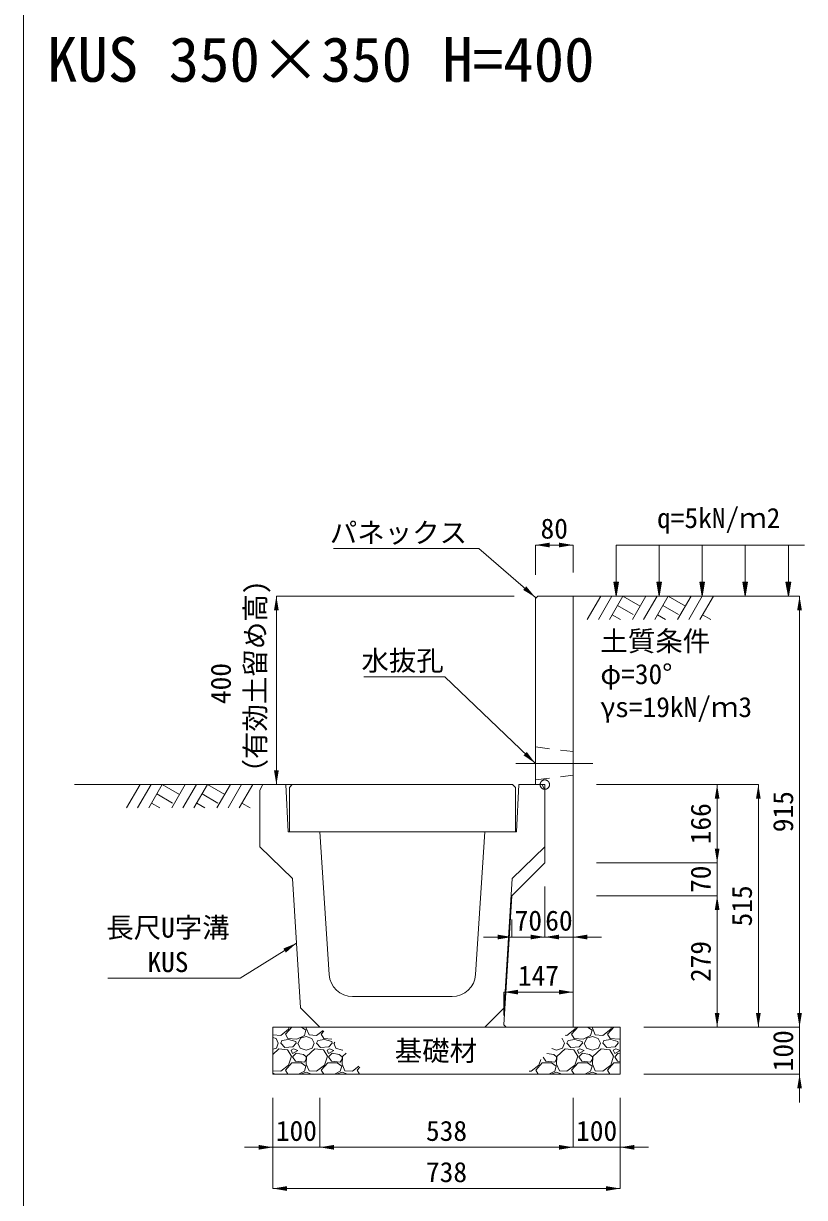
# Model space of a CAD drawing. Units: millimetres at full size, sheet at 1:40. Extents: x 206103 to 244503, y 883348 to 903496.
# Drawn here: x 209303 to 210962, y 893729 to 896221 of the extents above; entities that cross this region are included whole.
import ezdxf
from ezdxf.enums import TextEntityAlignment as Align

# ---------------------------------------------------------------- set-up
doc = ezdxf.new("R2010")
doc.units = ezdxf.units.MM
doc.header["$LTSCALE"] = 40
doc.header["$PDMODE"] = 32
doc.header["$PDSIZE"] = 20
doc.linetypes.add('USER1', pattern=[28.575, 19.05, -3.175, 3.175, -3.175])
doc.linetypes.add('USER2', pattern=[1.35, 0.75, -0.6])
for name, color, linetype, lineweight in [('0_2', 7, 'Continuous', 20), ('パネックスKUS', 2, 'Continuous', 20), ('図枠', 5, 'Continuous', 13), ('基礎材', 7, 'Continuous', 15), ('寸法線', 7, 'Continuous', 13), ('引出線', 4, 'Continuous', 13), ('本体', 2, 'Continuous', 13), ('補助線', 8, 'USER1', 13), ('ﾊｯﾁﾝｸﾞ', 7, 'Continuous', 5)]:
    doc.layers.add(name, color=color, linetype=linetype, lineweight=lineweight)
doc.layers.add('文字', color=7, linetype='Continuous')
doc.styles.add('ＭＳ ゴシック', font='')
doc.styles.get('ＭＳ ゴシック').set_extended_font_data('MS Gothic')

# ---------------------------------------------------------------- blocks, each defined once
blk = doc.blocks.new('filled_arrow')
at = {"color": 0, "linetype": 'Continuous', "lineweight": -2}
blk.add_solid([(7.5, 1.25), (0, 0), (7.5, -1.25)], dxfattribs=at)

msp = doc.modelspace()

# ---------------------------------------------------------------- hatches: boundary and pattern name
at = {"layer": '寸法線'}
for points in [[(210566.62, 895035.37), (210561.62, 895005.37), (210556.62, 895035.37)], [(210658.03, 895035.37), (210653.03, 895005.37), (210648.03, 895035.37)], [(210749.44, 895035.37), (210744.44, 895005.37), (210739.44, 895035.37)], [(210840.86, 895035.37), (210835.86, 895005.37), (210830.86, 895035.37)], [(210932.27, 895035.37), (210927.27, 895005.37), (210922.27, 895035.37)]]:
    msp.add_hatch(color=256, dxfattribs=at).paths.add_polyline_path(points)

# ---------------------------------------------------------------- linework, layer by layer
at = {"layer": '0_2'}
for p, q in [((210470.21, 895005.37), (210870.21, 895005.37)), ((209811.21, 894605.37), (209411.21, 894605.37))]:
    msp.add_line(p, q, dxfattribs=at)
at = {"layer": 'パネックスKUS'}
for p, q in [((210395.21, 895005.37), (210390.21, 895000.37)), ((210470.21, 895005.37), (210395.21, 895005.37)), ((210470.21, 894090.37), (210470.21, 895005.37)), ((210390.21, 895000.37), (210390.21, 894605.37)), ((210390.21, 894605.37), (210410.21, 894605.37)), ((210410.21, 894605.37), (210410.21, 894439.37)), ((210410.21, 894439.37), (210340.21, 894369.37)), ((210340.21, 894369.37), (210323.51, 894095.36)), ((210328.21, 894090.37), (210323.51, 894095.36)), ((210328.21, 894090.37), (210470.21, 894090.37))]:
    msp.add_line(p, q, dxfattribs=at)
at = {"layer": 'パネックスKUS', "linetype": 'USER2', "lineweight": 9}
for p, q in [((210390.21, 894685.37), (210470.21, 894675.37)), ((210390.21, 894615.37), (210470.21, 894625.37))]:
    msp.add_line(p, q, dxfattribs=at)
at = {"layer": '図枠'}
msp.add_line((209303.21, 903148.33), (209303.21, 883448.33), dxfattribs=at)
at = {"layer": '基礎材'}
for p, q in [((209832.71, 894090.37), (210570.23, 894090.37)), ((209832.71, 894090.37), (209832.71, 893990.37)), ((210570.23, 894090.37), (210570.23, 893990.37)), ((209832.71, 893990.37), (210570.23, 893990.37))]:
    msp.add_line(p, q, dxfattribs=at)
at = {"layer": '寸法線'}
for p, q in [((210390.21, 895113.92), (210470.21, 895113.92)), ((210390.21, 895050.37), (210390.21, 895113.92)), ((210470.21, 895055.37), (210470.21, 895113.92)), ((209840.21, 894605.37), (209840.21, 895005.37)), ((210345.21, 895005.37), (209840.21, 895005.37)), ((210520.21, 895005.37), (210951.05, 895005.37)), ((210951.05, 894090.37), (210951.05, 895005.37)), ((210340.21, 894605.37), (209840.21, 894605.37)), ((210520.21, 894605.37), (210863.55, 894605.37)), ((210520.21, 894605.37), (210776.05, 894605.37)), ((210776.05, 894605.37), (210776.05, 894439.37)), ((210863.55, 894605.37), (210863.55, 894090.37)), ((210776.05, 894499.37), (210776.05, 894309.37)), ((210520.21, 894439.37), (210776.05, 894439.37)), ((210520.21, 894439.37), (210776.05, 894439.37)), ((210410.21, 894389.37), (210410.21, 894281.78)), ((210410.21, 894389.37), (210410.21, 894281.78)), ((210470.21, 894389.37), (210470.21, 894281.78)), ((210520.21, 894369.37), (210776.05, 894369.37)), ((210520.21, 894369.37), (210776.05, 894369.37)), ((210776.05, 894369.37), (210776.05, 894090.37)), ((210340.21, 894319.37), (210340.21, 894281.78)), ((210470.21, 894281.78), (210280.21, 894281.78)), ((210350.21, 894281.78), (210530.21, 894281.78)), ((210323.21, 894164.89), (210470.21, 894164.89)), ((210323.21, 894115.37), (210323.21, 894164.89)), ((210470.21, 894115.37), (210470.21, 894164.89)), ((210951.05, 894150.37), (210951.05, 893930.37)), ((210620.23, 894090.37), (210951.05, 894090.37)), ((210620.23, 894090.37), (210863.55, 894090.37)), ((210620.23, 894090.37), (210776.05, 894090.37)), ((210620.23, 894090.37), (210951.05, 894090.37)), ((210620.23, 893990.37), (210951.05, 893990.37)), ((209832.71, 893940.37), (209832.71, 893835.43)), ((209832.71, 893940.37), (209832.71, 893747.93)), ((209932.71, 893940.37), (209932.71, 893835.43)), ((209932.71, 893940.37), (209932.71, 893835.43)), ((210470.23, 893940.37), (210470.23, 893835.43)), ((210470.23, 893940.37), (210470.23, 893835.43)), ((210570.23, 893940.37), (210570.23, 893835.43)), ((210570.23, 893940.37), (210570.23, 893747.93)), ((209772.71, 893835.43), (209992.71, 893835.43)), ((209932.71, 893835.43), (210470.23, 893835.43)), ((210410.23, 893835.43), (210630.23, 893835.43)), ((210570.23, 893747.93), (209832.71, 893747.93))]:
    msp.add_line(p, q, dxfattribs=at)
at = {"layer": '寸法線', "lineweight": 9}
for p, q in [((210961.62, 895113.92), (210561.62, 895113.92)), ((210561.62, 895035.37), (210561.62, 895113.92)), ((210653.03, 895035.37), (210653.03, 895113.92)), ((210744.44, 895035.37), (210744.44, 895113.92)), ((210835.86, 895035.37), (210835.86, 895113.92)), ((210927.27, 895035.37), (210927.27, 895113.92))]:
    msp.add_line(p, q, dxfattribs=at)
for points in [[(210566.62, 895035.37), (210561.62, 895005.37), (210556.62, 895035.37)], [(210658.03, 895035.37), (210653.03, 895005.37), (210648.03, 895035.37)], [(210749.44, 895035.37), (210744.44, 895005.37), (210739.44, 895035.37)], [(210840.86, 895035.37), (210835.86, 895005.37), (210830.86, 895035.37)], [(210932.27, 895035.37), (210927.27, 895005.37), (210922.27, 895035.37)]]:
    msp.add_lwpolyline(points, close=True, dxfattribs=at)
at = {"layer": '引出線'}
for points in [[(210390.21, 895002.87), (210270, 895106.33), (209961.75, 895106.33)], [(210390.21, 894650.37), (210197.75, 894833.82), (210026, 894833.82)], [(209883.2, 894268.88), (209762.99, 894194.43), (209482.15, 894194.43)]]:
    msp.add_lwpolyline(points, dxfattribs=at)
at = {"layer": '本体'}
for p, q in [((209805.21, 894593.37), (209811.21, 894605.37)), ((209805.21, 894593.37), (209805.21, 894473.37)), ((209811.21, 894605.37), (209860.21, 894605.37)), ((209860.21, 894605.37), (209865.21, 894505.37)), ((210355.21, 894605.37), (210350.21, 894505.37)), ((210355.21, 894605.37), (210404.21, 894605.37)), ((210410.21, 894593.37), (210404.21, 894605.37)), ((210410.21, 894593.37), (210410.21, 894473.37)), ((209865.21, 894505.37), (209932.71, 894505.37)), ((209932.71, 894505.37), (209952.2, 894202.16)), ((210282.71, 894505.37), (210263.21, 894202.16)), ((210282.71, 894505.37), (210350.21, 894505.37)), ((209805.21, 894473.37), (209874.71, 894406.37)), ((210410.21, 894473.37), (210340.71, 894406.37)), ((209874.71, 894406.37), (209891.69, 894131.39)), ((210340.71, 894406.37), (210323.73, 894131.39)), ((210002.1, 894155.37), (210213.32, 894155.37)), ((209932.71, 894090.37), (209891.69, 894131.39)), ((210282.71, 894090.37), (210323.73, 894131.39)), ((209932.71, 894090.37), (210282.71, 894090.37))]:
    msp.add_line(p, q, dxfattribs=at)
at = {"layer": '本体', "lineweight": 20}
msp.add_lwpolyline([(209867.71, 894505.37), (209867.71, 894599.37), (209873.71, 894605.37), (210341.71, 894605.37), (210347.71, 894599.37), (210347.71, 894505.37)], close=True, dxfattribs=at)
at = {"layer": '本体'}
for centre, start, end in [((210002.1, 894205.37), 183.67824, 270), ((210213.32, 894205.37), 270, 356.32176)]:
    msp.add_arc(centre, 50, start, end, dxfattribs=at)
at = {"layer": '補助線'}
msp.add_line((210348.35, 894650.37), (210512.06, 894650.37), dxfattribs=at)
msp.add_point((210410.21, 894605.37), dxfattribs=at)
at = {"layer": 'ﾊｯﾁﾝｸﾞ', "lineweight": 9}
for p, q in [((210528.85, 895005.36), (210500.21, 894955.74)), ((210552.48, 895005.36), (210523.83, 894955.74)), ((210576.1, 895005.36), (210547.45, 894955.74)), ((210576.1, 895005.36), (210612.67, 894984.25)), ((210624.86, 895005.36), (210596.21, 894955.74)), ((210648.48, 895005.36), (210619.83, 894955.74)), ((210672.1, 895005.36), (210643.45, 894955.74)), ((210672.1, 895005.36), (210708.67, 894984.25)), ((210720.85, 895005.36), (210692.2, 894955.74)), ((210744.48, 895005.36), (210715.83, 894955.74)), ((210768.1, 895005.36), (210739.45, 894955.74)), ((210564.68, 894985.58), (210598.09, 894966.29)), ((210660.68, 894985.58), (210694.09, 894966.29)), ((210553.26, 894965.79), (210570.67, 894955.74)), ((210649.25, 894965.79), (210666.67, 894955.74)), ((210745.25, 894965.79), (210762.67, 894955.74)), ((209550.65, 894605.37), (209522, 894555.75)), ((209574.27, 894605.37), (209545.62, 894555.75)), ((209597.89, 894605.37), (209569.24, 894555.75)), ((209586.47, 894585.59), (209619.88, 894566.3)), ((209597.89, 894605.37), (209634.46, 894584.26)), ((209646.65, 894605.37), (209618, 894555.75)), ((209670.27, 894605.37), (209641.62, 894555.75)), ((209693.89, 894605.37), (209665.24, 894555.75)), ((209682.47, 894585.59), (209715.88, 894566.3)), ((209693.89, 894605.37), (209730.46, 894584.26)), ((209742.65, 894605.37), (209714, 894555.75)), ((209766.27, 894605.37), (209737.62, 894555.75)), ((209789.89, 894605.37), (209761.24, 894555.75)), ((209575.05, 894565.8), (209592.46, 894555.75)), ((209671.05, 894565.8), (209688.46, 894555.75)), ((209767.05, 894565.8), (209784.46, 894555.75))]:
    msp.add_line(p, q, dxfattribs=at)
at = {"layer": 'ﾊｯﾁﾝｸﾞ'}
for p, q in [((209849.44, 894073.09), (209866.21, 894086.04)), ((209859.35, 894075.37), (209872.85, 894090.37)), ((209866.21, 894086.04), (209867.59, 894090.37)), ((209893.23, 894090.37), (209902.78, 894083.75)), ((209902.78, 894083.75), (209899.74, 894073.09)), ((209903.64, 894090.37), (209903.55, 894088.33)), ((209903.55, 894088.33), (209909.64, 894073.85)), ((209925.64, 894073.09), (209939.38, 894083.7)), ((210457.21, 894073.09), (210473.97, 894086.04)), ((210467.11, 894075.37), (210480.61, 894090.37)), ((210473.97, 894086.04), (210475.36, 894090.37)), ((210500.99, 894090.37), (210510.55, 894083.75)), ((210510.55, 894083.75), (210507.5, 894073.09)), ((210511.41, 894090.37), (210511.31, 894088.33)), ((210511.31, 894088.33), (210517.41, 894073.85)), ((210533.41, 894073.09), (210550.17, 894086.04)), ((210543.31, 894075.37), (210556.81, 894090.37)), ((210550.17, 894086.04), (210551.56, 894090.37)), ((209832.71, 894075.6), (209833.44, 894073.85)), ((209832.71, 894068.79), (209839.54, 894066.23)), ((209833.44, 894073.85), (209849.44, 894073.09)), ((209839.54, 894066.23), (209844.11, 894056.32)), ((209849.44, 894056.32), (209851.73, 894062.42)), ((209866.21, 894063.94), (209851.73, 894062.42)), ((209864.68, 894066.23), (209859.35, 894075.37)), ((209883.73, 894064.7), (209864.68, 894066.23)), ((209881.45, 894060.13), (209866.21, 894063.94)), ((209882.21, 894056.32), (209881.45, 894060.13)), ((209899.74, 894073.09), (209883.73, 894064.7)), ((209886.78, 894056.32), (209891.35, 894066.99)), ((209891.35, 894066.99), (209903.55, 894070.8)), ((209903.55, 894070.8), (209915.74, 894066.23)), ((209909.64, 894073.85), (209925.64, 894073.09)), ((209915.74, 894066.23), (209920.31, 894056.32)), ((209925.64, 894056.32), (209927.93, 894062.42)), ((209942.41, 894063.94), (209927.93, 894062.42)), ((209935.55, 894075.37), (209941.31, 894081.77)), ((209940.88, 894066.23), (209935.55, 894075.37)), ((209958.24, 894064.84), (209940.88, 894066.23)), ((209957.65, 894060.13), (209942.41, 894063.94)), ((209958.41, 894056.32), (209957.65, 894060.13)), ((209962.98, 894056.32), (209964.11, 894058.96)), ((210446.42, 894066.56), (210447.3, 894066.23)), ((210447.3, 894066.23), (210451.87, 894056.32)), ((210453.14, 894073.28), (210457.21, 894073.09)), ((210457.21, 894056.32), (210459.49, 894062.42)), ((210473.97, 894063.94), (210459.49, 894062.42)), ((210472.45, 894066.23), (210467.11, 894075.37)), ((210491.5, 894064.7), (210472.45, 894066.23)), ((210489.21, 894060.13), (210473.97, 894063.94)), ((210489.97, 894056.32), (210489.21, 894060.13)), ((210507.5, 894073.09), (210491.5, 894064.7)), ((210494.55, 894056.32), (210499.12, 894066.99)), ((210499.12, 894066.99), (210511.31, 894070.8)), ((210511.31, 894070.8), (210523.5, 894066.23)), ((210517.41, 894073.85), (210533.41, 894073.09)), ((210523.5, 894066.23), (210528.07, 894056.32)), ((210533.41, 894056.32), (210535.69, 894062.42)), ((210550.17, 894063.94), (210535.69, 894062.42)), ((210548.65, 894066.23), (210543.31, 894075.37)), ((210567.7, 894064.7), (210548.65, 894066.23)), ((210565.41, 894060.13), (210550.17, 894063.94)), ((210566.17, 894056.32), (210565.41, 894060.13)), ((210570.23, 894066.03), (210567.7, 894064.7)), ((209832.71, 894043.42), (209840.3, 894045.65)), ((209845.63, 894044.13), (209832.71, 894032.33)), ((209840.3, 894045.65), (209844.11, 894056.32)), ((209863.92, 894042.61), (209845.63, 894044.13)), ((209857.83, 894047.18), (209849.44, 894056.32)), ((209875.35, 894048.7), (209857.83, 894047.18)), ((209872.3, 894028.89), (209863.92, 894042.61)), ((209876.88, 894044.13), (209871.54, 894041.84)), ((209871.54, 894041.84), (209874.59, 894034.22)), ((209874.59, 894034.22), (209886.02, 894041.08)), ((209882.21, 894034.99), (209874.59, 894027.37)), ((209882.21, 894056.32), (209875.35, 894048.7)), ((209886.02, 894041.08), (209876.88, 894044.13)), ((209897.45, 894032.7), (209882.21, 894034.99)), ((209886.02, 894056.32), (209890.59, 894045.65)), ((209890.59, 894045.65), (209903.55, 894041.84)), ((209903.55, 894027.37), (209897.45, 894032.7)), ((209903.55, 894041.84), (209916.5, 894045.65)), ((209921.83, 894044.13), (209904.31, 894028.13)), ((209916.5, 894045.65), (209920.31, 894056.32)), ((209940.12, 894042.61), (209921.83, 894044.13)), ((209934.03, 894047.18), (209925.64, 894056.32)), ((209951.55, 894048.7), (209934.03, 894047.18)), ((209948.5, 894028.89), (209940.12, 894042.61)), ((209953.08, 894044.13), (209947.74, 894041.84)), ((209947.74, 894041.84), (209950.79, 894034.22)), ((209950.79, 894034.22), (209962.22, 894041.08)), ((209958.41, 894034.99), (209950.79, 894027.37)), ((209958.41, 894056.32), (209951.55, 894048.7)), ((209962.22, 894041.08), (209953.08, 894044.13)), ((209973.65, 894032.7), (209958.41, 894034.99)), ((209962.22, 894056.32), (209966.79, 894045.65)), ((209966.79, 894045.65), (209979.75, 894041.84)), ((209979.75, 894027.37), (209973.65, 894032.7)), ((209979.75, 894041.84), (209980.89, 894042.18)), ((209988.06, 894035.02), (209980.51, 894028.13)), ((210429.01, 894032.7), (210414.71, 894034.85)), ((210424.75, 894044.89), (210435.11, 894041.84)), ((210435.11, 894027.37), (210429.01, 894032.7)), ((210435.11, 894041.84), (210448.06, 894045.65)), ((210453.4, 894044.13), (210435.87, 894028.13)), ((210448.06, 894045.65), (210451.87, 894056.32)), ((210471.69, 894042.61), (210453.4, 894044.13)), ((210465.59, 894047.18), (210457.21, 894056.32)), ((210483.12, 894048.7), (210465.59, 894047.18)), ((210480.07, 894028.89), (210471.69, 894042.61)), ((210484.64, 894044.13), (210479.31, 894041.84)), ((210479.31, 894041.84), (210482.35, 894034.22)), ((210482.35, 894034.22), (210493.78, 894041.08)), ((210489.97, 894034.99), (210482.35, 894027.37)), ((210489.97, 894056.32), (210483.12, 894048.7)), ((210493.78, 894041.08), (210484.64, 894044.13)), ((210505.21, 894032.7), (210489.97, 894034.99)), ((210493.78, 894056.32), (210498.36, 894045.65)), ((210498.36, 894045.65), (210511.31, 894041.84)), ((210511.31, 894027.37), (210505.21, 894032.7)), ((210511.31, 894041.84), (210524.26, 894045.65)), ((210529.6, 894044.13), (210512.07, 894028.13)), ((210524.26, 894045.65), (210528.07, 894056.32)), ((210547.89, 894042.61), (210529.6, 894044.13)), ((210541.79, 894047.18), (210533.41, 894056.32)), ((210559.32, 894048.7), (210541.79, 894047.18)), ((210556.27, 894028.89), (210547.89, 894042.61)), ((210560.84, 894044.13), (210555.51, 894041.84)), ((210555.51, 894041.84), (210558.55, 894034.22)), ((210558.55, 894034.22), (210569.98, 894041.08)), ((210566.17, 894034.99), (210558.55, 894027.37)), ((210566.17, 894056.32), (210559.32, 894048.7)), ((210569.98, 894041.08), (210560.84, 894044.13)), ((210570.23, 894034.38), (210566.17, 894034.99)), ((210569.98, 894056.32), (210570.23, 894055.74)), ((209849.44, 893996.89), (209866.21, 894009.84)), ((209859.35, 893999.17), (209873.07, 894014.41)), ((209866.21, 894009.84), (209872.3, 894028.89)), ((209873.07, 894014.41), (209892.88, 894014.41)), ((209874.59, 894027.37), (209880.69, 894018.22)), ((209880.69, 894018.22), (209899.74, 894015.94)), ((209892.88, 894014.41), (209902.78, 894007.55)), ((209899.74, 894015.94), (209903.55, 894022.79)), ((209904.31, 894028.13), (209903.55, 894012.13)), ((209903.55, 894022.79), (209903.55, 894027.37)), ((209903.55, 894012.13), (209909.64, 893997.65)), ((209925.64, 893996.89), (209942.41, 894009.84)), ((209935.55, 893999.17), (209949.27, 894014.41)), ((209942.41, 894009.84), (209948.5, 894028.89)), ((209949.27, 894014.41), (209969.08, 894014.41)), ((209950.79, 894027.37), (209956.89, 894018.22)), ((209956.89, 894018.22), (209975.94, 894015.94)), ((209969.08, 894014.41), (209978.98, 894007.55)), ((209975.94, 894015.94), (209979.75, 894022.79)), ((209980.51, 894028.13), (209979.75, 894012.13)), ((209979.75, 894022.79), (209979.75, 894027.37)), ((209979.75, 894012.13), (209985.84, 893997.65)), ((210381.01, 893996.89), (210397.77, 894009.84)), ((210390.91, 893999.17), (210404.63, 894014.41)), ((210397.77, 894009.84), (210401.57, 894021.71)), ((210404.63, 894014.41), (210424.44, 894014.41)), ((210406.58, 894026.72), (210412.25, 894018.22)), ((210412.25, 894018.22), (210431.3, 894015.94)), ((210424.44, 894014.41), (210434.35, 894007.55)), ((210431.3, 894015.94), (210435.11, 894022.79)), ((210435.87, 894028.13), (210435.11, 894012.13)), ((210435.11, 894022.79), (210435.11, 894027.37)), ((210435.11, 894012.13), (210441.21, 893997.65)), ((210457.21, 893996.89), (210473.97, 894009.84)), ((210467.11, 893999.17), (210480.83, 894014.41)), ((210473.97, 894009.84), (210480.07, 894028.89)), ((210480.83, 894014.41), (210500.64, 894014.41)), ((210482.35, 894027.37), (210488.45, 894018.22)), ((210488.45, 894018.22), (210507.5, 894015.94)), ((210500.64, 894014.41), (210510.55, 894007.55)), ((210507.5, 894015.94), (210511.31, 894022.79)), ((210512.07, 894028.13), (210511.31, 894012.13)), ((210511.31, 894022.79), (210511.31, 894027.37)), ((210511.31, 894012.13), (210517.41, 893997.65)), ((210533.41, 893996.89), (210550.17, 894009.84)), ((210543.31, 893999.17), (210557.03, 894014.41)), ((210550.17, 894009.84), (210556.27, 894028.89)), ((210557.03, 894014.41), (210570.23, 894014.41)), ((210558.55, 894027.37), (210564.65, 894018.22)), ((210564.65, 894018.22), (210570.23, 894017.55)), ((209832.71, 893999.4), (209833.44, 893997.65)), ((209832.71, 893992.59), (209838.63, 893990.37)), ((209833.44, 893997.65), (209849.44, 893996.89)), ((209864.49, 893990.37), (209859.35, 893999.17)), ((209899.74, 893996.89), (209887.3, 893990.37)), ((209891.18, 893990.37), (209891.35, 893990.79)), ((209891.35, 893990.79), (209903.55, 893994.6)), ((209902.78, 894007.55), (209899.74, 893996.89)), ((209903.55, 893994.6), (209914.83, 893990.37)), ((209909.64, 893997.65), (209925.64, 893996.89)), ((209940.69, 893990.37), (209935.55, 893999.17)), ((209975.94, 893996.89), (209963.5, 893990.37)), ((209967.38, 893990.37), (209967.55, 893990.79)), ((209967.55, 893990.79), (209979.75, 893994.6)), ((209978.98, 894007.55), (209975.94, 893996.89)), ((209979.75, 893994.6), (209991.03, 893990.37)), ((209985.84, 893997.65), (210001.84, 893996.89)), ((210001.84, 893996.89), (210015.58, 894007.5)), ((210011.75, 893999.17), (210017.51, 894005.57)), ((210016.89, 893990.37), (210011.75, 893999.17)), ((210376.94, 893997.08), (210381.01, 893996.89)), ((210396.05, 893990.37), (210390.91, 893999.17)), ((210431.3, 893996.89), (210418.86, 893990.37)), ((210422.74, 893990.37), (210422.92, 893990.79)), ((210422.92, 893990.79), (210435.11, 893994.6)), ((210434.35, 894007.55), (210431.3, 893996.89)), ((210435.11, 893994.6), (210446.39, 893990.37)), ((210441.21, 893997.65), (210457.21, 893996.89)), ((210472.25, 893990.37), (210467.11, 893999.17)), ((210507.5, 893996.89), (210495.06, 893990.37)), ((210498.94, 893990.37), (210499.12, 893990.79)), ((210499.12, 893990.79), (210511.31, 893994.6)), ((210510.55, 894007.55), (210507.5, 893996.89)), ((210511.31, 893994.6), (210522.59, 893990.37)), ((210517.41, 893997.65), (210533.41, 893996.89)), ((210548.45, 893990.37), (210543.31, 893999.17))]:
    msp.add_line(p, q, dxfattribs=at)

# ---------------------------------------------------------------- block references
at = {"layer": '寸法線', "xscale": 4, "yscale": 4}
for p in [(210390.21, 895113.92), (210410.21, 894281.78), (210470.21, 894281.78), (210323.21, 894164.89), (209932.71, 893835.43), (209932.71, 893835.43), (210570.23, 893835.43), (209832.71, 893747.93)]:
    msp.add_blockref('filled_arrow', p, dxfattribs=at)
for p, rotation in [((210470.21, 895113.92), 180), ((209840.21, 895005.37), 270), ((210951.05, 895005.37), 270), ((209840.21, 894605.37), 90), ((210776.05, 894605.37), 270), ((210863.55, 894605.37), 270), ((210776.05, 894439.37), 90), ((210776.05, 894439.37), 90), ((210776.05, 894369.37), 270), ((210776.05, 894369.37), 270), ((210340.21, 894281.78), 180), ((210410.21, 894281.78), 180), ((210470.21, 894164.89), 180), ((210776.05, 894090.37), 90), ((210863.55, 894090.37), 90), ((210951.05, 894090.37), 90), ((210951.05, 894090.37), 90), ((210951.05, 893990.37), 270), ((209832.71, 893835.43), 180), ((210470.23, 893835.43), 180), ((210470.23, 893835.43), 180), ((210570.23, 893747.93), 180)]:
    msp.add_blockref('filled_arrow', p, dxfattribs=dict(at, rotation=rotation))
at = {"layer": '引出線', "xscale": 4, "yscale": 4}
for p, rotation in [((210390.21, 895002.87), 139.3), ((210390.21, 894650.37), 136.4), ((209883.2, 894268.88), 211.8)]:
    msp.add_blockref('filled_arrow', p, dxfattribs=dict(at, rotation=rotation))

# ---------------------------------------------------------------- texts
at = {"layer": '寸法線', "style": 'ＭＳ ゴシック'}
for s, p in [('80', (210430.21, 895148.92)), ('70', (210375.21, 894316.78)), ('60', (210440.21, 894316.78)), ('147', (210396.71, 894199.89)), ('基礎材', (210178.97, 894040.37)), ('100', (209882.71, 893870.43)), ('538', (210201.47, 893870.43)), ('100', (210520.23, 893870.43)), ('738', (210201.47, 893782.93))]:
    msp.add_text(s, height=42.72, dxfattribs=at).set_placement(p, align=Align.MIDDLE_CENTER)
for s, p in [('（有効土留め高)', (209829.41, 894601.53)), ('400', (209756.28, 894776.35))]:
    msp.add_text(s, height=42.72, rotation=90, dxfattribs=at).set_placement(p, align=Align.BOTTOM_LEFT)
for s, p in [('土質条件', (210528.17, 894931.38)), ('φ=30°', (210528.17, 894861.38)), ('γs=19kN/ｍ3', (210528.17, 894791.38))]:
    msp.add_text(s, height=42.72, dxfattribs=at).set_placement(p, align=Align.TOP_LEFT)
for s, p in [('915', (210916.05, 894547.87)), ('166', (210741.05, 894522.37)), ('70', (210741.05, 894404.37)), ('515', (210828.55, 894347.87)), ('279', (210741.05, 894229.87)), ('100', (210916.05, 894040.37))]:
    msp.add_text(s, height=42.72, rotation=90, dxfattribs=at).set_placement(p, align=Align.MIDDLE_CENTER)
at = {"layer": '引出線', "style": 'ＭＳ ゴシック'}
for s, p in [('パネックス', (210245, 895161.47)), ('水抜孔', (210195.5, 894890.1))]:
    msp.add_text(s, height=42.72, dxfattribs=at).set_placement(p, align=Align.TOP_RIGHT)
for s, p in [('長尺U字溝', (209478.95, 894267.67)), ('KUS', (209566.36, 894194.54))]:
    msp.add_text(s, height=42.72, dxfattribs=at).set_placement(p, align=Align.BOTTOM_LEFT)
at = {"layer": '文字', "style": 'ＭＳ ゴシック'}
for s, height, p in [('KUS 350×350 H=400', 94.94, (209353.21, 896068.83)), ('q=5kN/ｍ2', 42.72, (210648.51, 895137.19))]:
    msp.add_text(s, height=height, dxfattribs=at).set_placement(p, align=Align.BOTTOM_LEFT)

doc.saveas('drawing.dxf')
